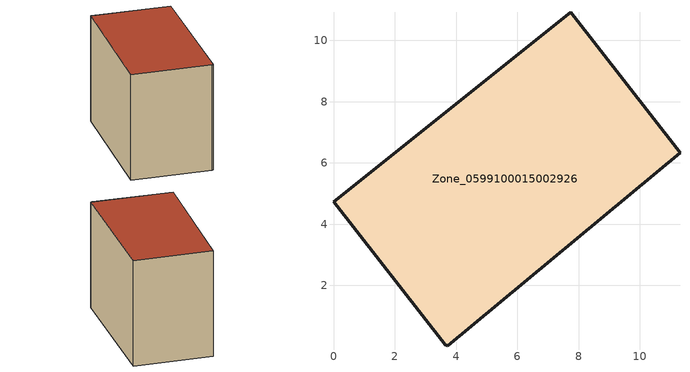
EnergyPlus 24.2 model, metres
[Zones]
Zone_0599100015002926
 floor ground (C_G): 3.65,0.06 0,4.74 7.74,10.92 11.31,6.34 3.72,0.03 z0.84
 wall outside (C_F): 11.31,6.34 7.74,10.92 0,4.74 3.65,0.06 3.72,0.03 11.31,6.34 z0.84:9.03
 roof outside (C_R): 0,4.74 3.65,0.06 3.72,0.03 11.31,6.34 7.74,10.92 z9.03
[BUILDING]
Pand.0599100015002926: North Axis=0; Terrain=City; Loads Convergence Tolerance Value=0.04; Temperature Convergence Tolerance Value=0.4; Solar Distribution=FullExterior; Maximum Number of Warmup Days=25; Minimum Number of Warmup Days=1
[Site:Location]
Rotterdam.The.Hague.AP_ZH_NLD Design_Conditions: Latitude=51.96; Longitude=4.45; Time Zone=1; Elevation=-4.5
[SITE:GROUNDTEMPERATURE:BUILDINGSURFACE]
18, 18, 18, 18, 18, 18, 18, 18, 18, 18, 18, 18
[MATERIAL] Thermal Absorptance=0.9; Solar Absorptance=0.7; Visible Absorptance=0.7
Name | Roughness | Thickness | Conductivity | Density | Specific Heat
G.TI.1965-1974 | MediumSmooth | 0.15 | 0.882353 | 540 | 1210
F.TI.1965-1974 | Rough | 0.3 | 0.697674 | 1920 | 840
R.TI.1965-1974 | MediumRough | 0.2 | 0.232558 | 1500 | 1000
[CONSTRUCTION]
C_G: G.TI.1965-1974
C_F: F.TI.1965-1974
C_R: R.TI.1965-1974
[ZONE]
Zone_0599100015002926: Type=1; Multiplier=1; Ceiling Height=Autocalculate; Volume=Autocalculate; Floor Area=autocalculate; Part of Total Floor Area=Yes
[ZONEINFILTRATION:DESIGNFLOWRATE]
Infil_Zone_0599100015002926: Zone or ZoneList or Space or SpaceList=Zone_0599100015002926; Schedule=AlwaysOn; Design Flow Rate Calculation Method=Flow/Area; Flow Rate per Floor Area=0.003; Constant Term Coefficient=1; Temperature Term Coefficient=0; Velocity Term Coefficient=0; Velocity Squared Term Coefficient=0
[HVACTEMPLATE:ZONE:IDEALLOADSAIRSYSTEM]
Zone_0599100015002926: Maximum Heating Supply Air Temperature=50; Minimum Cooling Supply Air Temperature=13; Maximum Heating Supply Air Humidity Ratio=0.0156; Minimum Cooling Supply Air Humidity Ratio=0.0077; Heating Limit=NoLimit; Cooling Limit=NoLimit; Dehumidification Control Type=ConstantSensibleHeatRatio; Cooling Sensible Heat Ratio=0.7; Dehumidification Setpoint=60; Humidification Control Type=None; Humidification Setpoint=30; Outdoor Air Method=None; Outdoor Air Flow Rate per Person=0.00944; Outdoor Air Flow Rate per Zone Floor Area=0; Outdoor Air Flow Rate per Zone=0; Demand Controlled Ventilation Type=None; Outdoor Air Economizer Type=NoEconomizer; Heat Recovery Type=None; Sensible Heat Recovery Effectiveness=0.7; Latent Heat Recovery Effectiveness=0.65
[ZONECONTROL:THERMOSTAT]
ThermostatControl_Zone_0599100015002926: Zone or ZoneList=Zone_0599100015002926; Control Type Schedule=DualSetpointControlType; Control 1=Thermostat_Zone_0599100015002926; Temperature Difference Between Cutout And Setpoint=0
[THERMOSTATSETPOINT:DUALSETPOINT]
Thermostat_Zone_0599100015002926: Heating Setpoint Temperature Schedule=HeatingSetpoint_Zone_0599100015002926; Cooling Setpoint Temperature Schedule=CoolingSetpoint_Zone_0599100015002926
[SCHEDULE:COMPACT]
HeatingSetpoint_Zone_0599100015002926: Through: 12/31, For: AllDays, Until: 24:00, 21
CoolingSetpoint_Zone_0599100015002926: Through: 12/31, For: AllDays, Until: 24:00, 24
DualSetpointControlType: Through: 12/31, For: AllDays, Until: 24:00, 4
AlwaysOn: Through: 12/31, For: AllDays, Until: 24:00, 1
